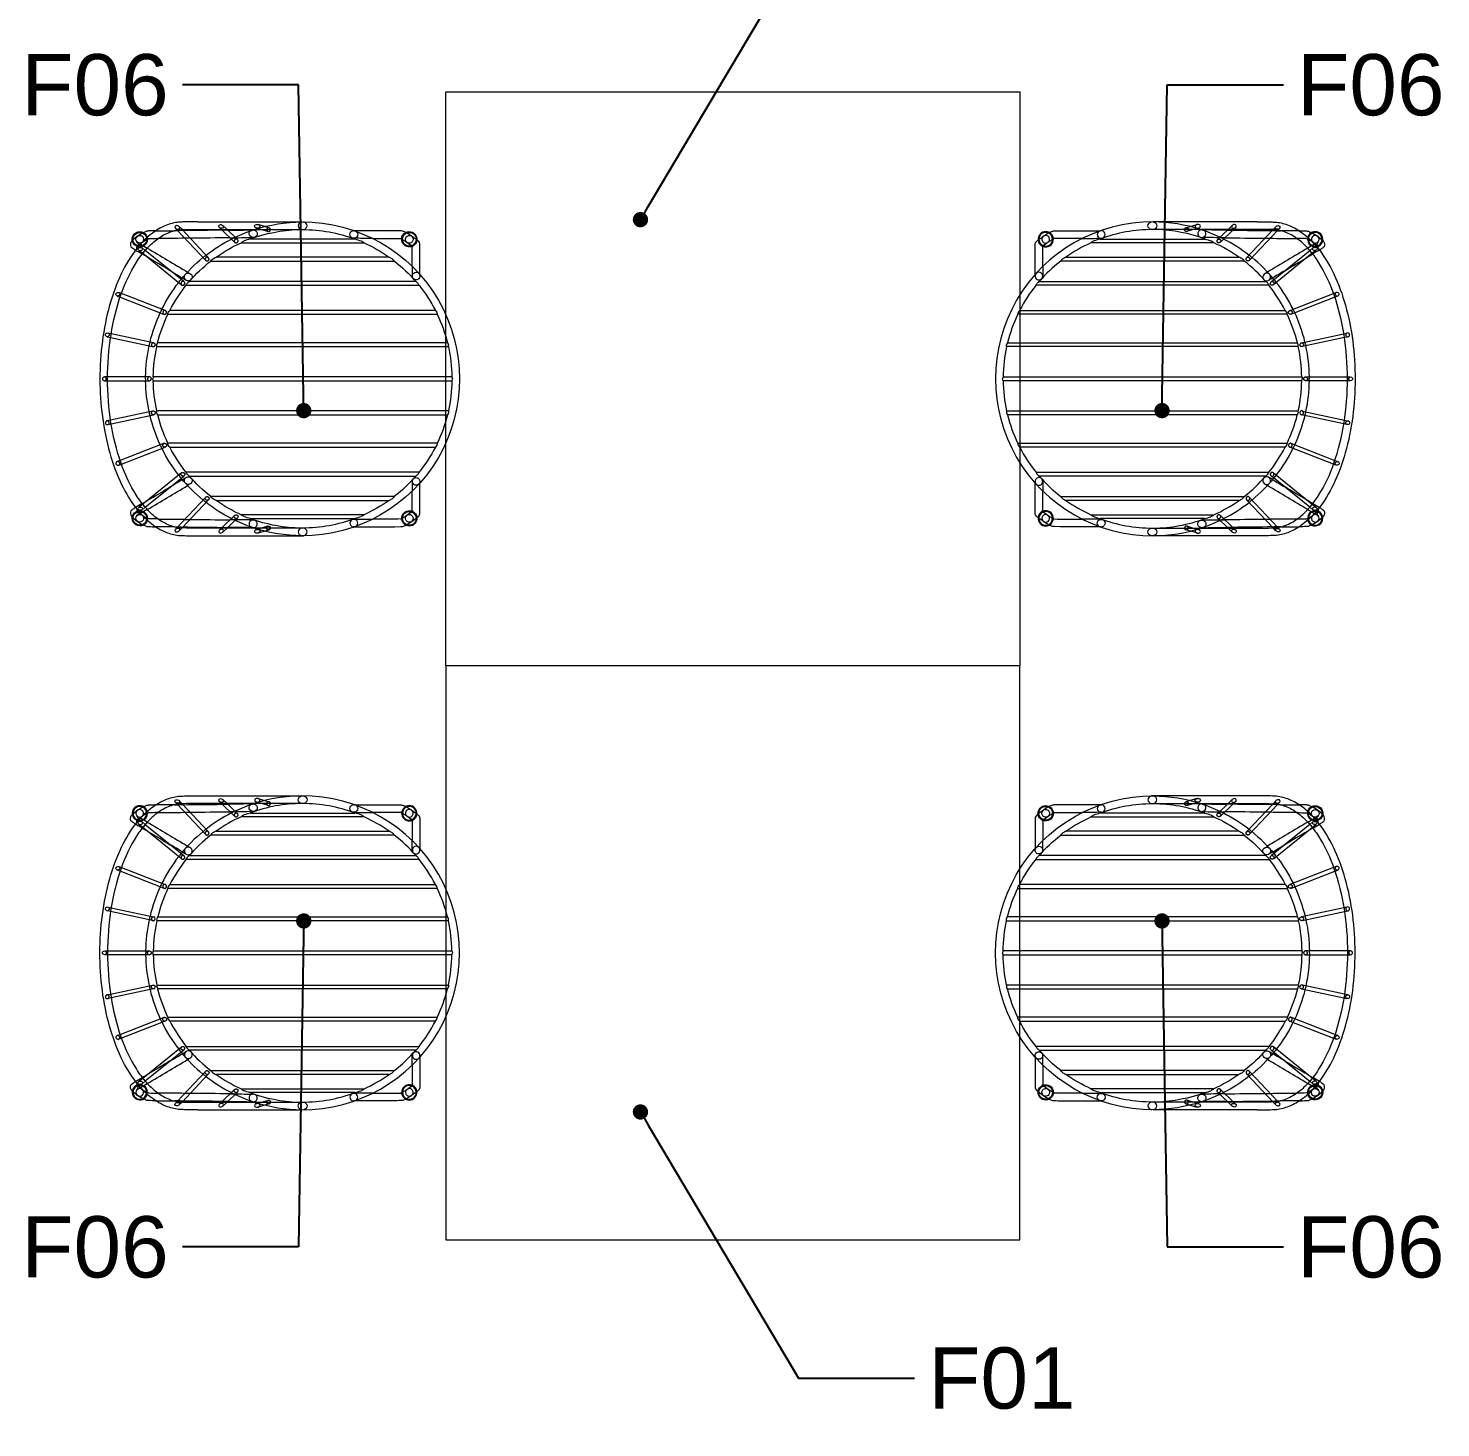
# Model space of a CAD drawing. Header units: centimetres. Extents: x 10243 to 22741, y 2279 to 4414.
# Drawn here: x 21726.7 to 21911.2, y 2820.6 to 3003.5 of the extents above; entities that cross this region are included whole.
import ezdxf
from ezdxf import colors
from ezdxf.entities.mleader import LeaderData, LeaderLine
from ezdxf.math import Vec2, Vec3

# ---------------------------------------------------------------- set-up
doc = ezdxf.new("R2010")
doc.units = ezdxf.units.CM
doc.header["$MEASUREMENT"] = 0
doc.layers.add('xxx_Auto_Tefris_Tefris', color=7, linetype='Continuous', lineweight=15, true_color=0x666666)
doc.layers.add('xxx_Auto_Yardimci_Isaret Genel', color=51, linetype='Continuous', lineweight=9)
doc.styles.add('AUTOBAN', font='')
doc.styles.get('AUTOBAN').set_extended_font_data('Helvetica Normal Tr')

# ---------------------------------------------------------------- blocks, each defined once
blk = doc.blocks.new('sun-plan')
at = {"layer": 'xxx_Auto_Tefris_Tefris'}
for p, q in [((2314.1, 1738.1), (2314.24, 1737.72)), ((2319.03, 1738.89), (2318.95, 1739.27)), ((2320.21, 1733.38), (2319.03, 1738.89)), ((2319.43, 1739.4), (2319.52, 1738.97)), ((2319.52, 1738.97), (2320.7, 1733.48)), ((2324.66, 1739.36), (2324.66, 1739.71)), ((2324.66, 1733.89), (2324.66, 1739.36)), ((2325.16, 1739.71), (2325.16, 1739.36)), ((2325.16, 1739.36), (2325.16, 1733.89)), ((2329.13, 1733.48), (2330.31, 1738.97)), ((2330.8, 1738.89), (2329.62, 1733.38)), ((2330.31, 1738.97), (2330.4, 1739.4)), ((2330.88, 1739.27), (2330.8, 1738.89)), ((2335.58, 1737.72), (2335.73, 1738.1)), ((2313.77, 1737.56), (2313.65, 1737.87)), ((2316, 1731.82), (2313.77, 1737.56)), ((2314.24, 1737.72), (2316.45, 1732.05)), ((2333.38, 1732.05), (2335.58, 1737.72)), ((2336.06, 1737.56), (2333.83, 1731.82)), ((2336.18, 1737.87), (2336.06, 1737.56)), ((2308.14, 1734.45), (2307.8, 1734.86)), ((2312.21, 1729.42), (2308.14, 1734.45)), ((2308.15, 1735.23), (2308.52, 1734.77)), ((2308.52, 1734.77), (2312.62, 1729.7)), ((2337.21, 1729.7), (2341.3, 1734.77)), ((2341.69, 1734.45), (2337.62, 1729.42)), ((2341.3, 1734.77), (2341.68, 1735.23)), ((2342.03, 1734.86), (2341.69, 1734.45)), ((2320.22, 1733.33), (2320.21, 1733.38)), ((2320.21, 1694.96), (2320.21, 1732.81)), ((2320.7, 1733.48), (2320.71, 1733.44)), ((2320.71, 1732.93), (2320.71, 1694.85)), ((2324.66, 1694.39), (2324.66, 1733.39)), ((2325.16, 1733.39), (2325.16, 1694.39)), ((2329.11, 1694.85), (2329.11, 1732.93)), ((2329.12, 1733.44), (2329.13, 1733.48)), ((2329.62, 1733.38), (2329.61, 1733.33)), ((2329.61, 1732.81), (2329.61, 1694.96)), ((2315.99, 1696.55), (2315.99, 1731.22)), ((2316.45, 1732.05), (2316.47, 1732)), ((2316.49, 1731.47), (2316.49, 1696.3)), ((2333.34, 1696.3), (2333.34, 1731.47)), ((2333.36, 1732), (2333.38, 1732.05)), ((2333.84, 1731.22), (2333.84, 1696.55)), ((2305.42, 1729.64), (2305.1, 1729.95)), ((2305.28, 1730.47), (2305.49, 1730.27)), ((2309.06, 1726.22), (2305.42, 1729.64)), ((2305.49, 1730.27), (2309.42, 1726.57)), ((2312.19, 1699.11), (2312.19, 1728.67)), ((2312.25, 1729.37), (2312.21, 1729.42)), ((2312.62, 1729.7), (2312.64, 1729.68)), ((2312.69, 1729.08), (2312.69, 1698.69)), ((2337.13, 1698.69), (2337.13, 1729.08)), ((2337.19, 1729.68), (2337.21, 1729.7)), ((2337.62, 1729.42), (2337.58, 1729.37)), ((2337.63, 1728.67), (2337.63, 1699.11)), ((2340.41, 1726.57), (2344.34, 1730.27)), ((2344.4, 1729.64), (2340.77, 1726.22)), ((2344.34, 1730.27), (2344.55, 1730.47)), ((2344.73, 1729.95), (2344.4, 1729.64)), ((2304.41, 1727.56), (2304.41, 1713.99)), ((2345.42, 1727.56), (2345.41, 1713.78)), ((2309.03, 1702.58), (2309.03, 1725.19)), ((2309.11, 1726.18), (2309.06, 1726.22)), ((2309.42, 1726.57), (2309.45, 1726.54)), ((2309.53, 1725.86), (2309.53, 1701.92)), ((2340.3, 1701.92), (2340.3, 1725.86)), ((2340.38, 1726.54), (2340.41, 1726.57)), ((2340.77, 1726.22), (2340.72, 1726.18)), ((2340.8, 1725.19), (2340.8, 1702.58)), ((2305.42, 1723.76), (2304.93, 1724.27)), ((2305.16, 1724.75), (2305.42, 1724.49)), ((2305.42, 1724.49), (2307.04, 1722.78)), ((2306.68, 1722.42), (2305.42, 1723.76)), ((2342.79, 1722.78), (2344.41, 1724.48)), ((2344.41, 1723.76), (2343.14, 1722.42)), ((2344.41, 1724.48), (2344.67, 1724.75)), ((2344.9, 1724.27), (2344.41, 1723.76)), ((2306.71, 1722.39), (2306.68, 1722.42)), ((2307.04, 1722.78), (2307.07, 1722.74)), ((2307.15, 1721.91), (2307.15, 1705.87)), ((2342.68, 1721.92), (2342.68, 1721.92)), ((2342.68, 1705.87), (2342.68, 1721.91)), ((2342.76, 1722.74), (2342.79, 1722.78)), ((2343.14, 1722.42), (2343.12, 1722.39)), ((2305.18, 1718.27), (2304.77, 1719.68)), ((2305.24, 1719.85), (2305.41, 1719.24)), ((2306.65, 1707.07), (2306.65, 1720.71)), ((2343.18, 1720.71), (2343.18, 1707.07)), ((2344.41, 1719.24), (2344.59, 1719.85)), ((2344.61, 1719.92), (2344.62, 1719.94)), ((2345.06, 1719.68), (2344.65, 1718.27)), ((2345.07, 1719.71), (2345.07, 1719.7)), ((2305.41, 1719.24), (2305.64, 1718.48)), ((2305.64, 1718.48), (2305.66, 1718.41)), ((2344.17, 1718.41), (2344.19, 1718.48)), ((2344.19, 1718.48), (2344.41, 1719.24)), ((2307.15, 1705.86), (2307.15, 1705.86))]:
    blk.add_line(p, q, dxfattribs=at)
for centre, radius, start, end in [((2306.69, 1735.15), 1, 90.2693, 208.0879), ((2306.69, 1735.15), 0.9, 85.2765, 203.3664), ((2306.69, 1735.17), 0.978, 80.4544, 90.5627), ((2306.69, 1735.15), 0.901, 6.5913, 85.1739), ((2306.69, 1735.15), 1, 5.1506, 80.2918), ((2343.14, 1735.15), 1, 99.7089, 174.849), ((2343.14, 1735.15), 0.901, 94.8231, 173.4072), ((2343.14, 1735.17), 0.978, 89.4373, 99.5464), ((2343.14, 1735.15), 0.9, 336.3666, 94.7195), ((2343.14, 1735.15), 1, 331.8971, 89.7497), ((2306.69, 1735.15), 1, 208.2226, 269.6525), ((2306.69, 1735.15), 0.901, 204.4057, 271.0603), ((2306.68, 1735.15), 0.5, 46.0548, 304.6515), ((2309.96, 1732.68), 3.61, 144.545, 158.3646), ((2306.69, 1735.15), 0.998, 269.6217, 349.5836), ((2306.69, 1735.15), 0.898, 271.75, 349.5876), ((2307.37, 1735.83), 0.449, 213.6536, 294.5091), ((2275.46, 1716.33), 36.95, 30.447, 31.4039), ((2330.17, 1719.03), 28, 145.4367, 145.6877), ((2311.35, 1731.87), 5.21, 141.4282, 145.6715), ((2306.69, 1735.15), 0.495, 28.7084, 40.0922), ((2306.69, 1735.15), 0.5, 327.895, 336.336), ((2306.69, 1735.15), 0.499, 338.7629, 349.1461), ((2306.68, 1735.15), 0.501, 349.3561, 17.8793), ((2308.95, 1733.84), 2.11, 131.8677, 142.6733), ((5528.76, 3655.08), 3750.23, 210.79544, 210.81103), ((2315.98, 1725.36), 13, 130.0244, 130.4881), ((2306.73, 1735.15), 0.86, 349.1995, 359.0499), ((2306.73, 1735.15), 0.957, 349.2297, 359.6529), ((2308.16, 1735.18), 0.396, 163.4903, 199.7679), ((2308.39, 1735.11), 0.638, 141.3767, 163.8999), ((2316.4, 1724.85), 13.66, 128.628, 128.765), ((2586.05, 1900.76), 323.28, 210.7038, 210.8823), ((450.49, 626.12), 2163.75, 30.80378, 30.82388), ((2324.92, 1713.85), 20.54, 90.7098, 102.1299), ((2324.91, 1713.98), 20.41, 90, 90.702), ((2324.91, 1713.99), 20.39, 89.2975, 89.9998), ((2324.91, 1713.84), 20.55, 77.8747, 89.2876), ((4162.1, 648.34), 2120.39, 149.17602, 149.19653), ((2063.84, 1900.72), 323.2, 329.1176, 329.2962), ((2341.44, 1735.11), 0.638, 16.1006, 38.6238), ((2333.45, 1724.87), 13.64, 51.2321, 51.369), ((-880.35, 3655.92), 3751.87, 329.18897, 329.20456), ((2341.67, 1735.18), 0.397, 340.5954, 16.4885), ((2342.08, 1735.21), 0.176, 258.3197, 306.9285), ((2343.1, 1735.15), 0.957, 180.3467, 190.7703), ((2343.14, 1735.15), 0.998, 190.4164, 270.3783), ((2333.86, 1725.37), 12.99, 49.5074, 49.9714), ((2343.1, 1735.15), 0.86, 181.0581, 190.8014), ((2343.14, 1735.15), 0.9, 190.5414, 336.3058), ((2342.46, 1735.83), 0.447, 244.5024, 326.5398), ((2340.75, 1733.73), 2.27, 37.6086, 47.1958), ((2374.36, 1716.33), 36.94, 148.596, 149.5531), ((2338.43, 1731.83), 5.27, 34.356, 38.5486), ((2343.15, 1735.15), 0.501, 162.1195, 190.7027), ((2343.14, 1735.15), 0.499, 190.8521, 201.5359), ((2343.14, 1735.15), 0.495, 139.9061, 151.2898), ((2343.14, 1735.15), 0.5, 235.3486, 133.9452), ((2339.87, 1732.67), 3.61, 21.6484, 35.4371), ((2343.14, 1735.15), 1, 270.3195, 331.8164), ((12429.11, 1623.24), 10124.11, 179.378331, 179.392298), ((-46212.36, 2251.89), 48521.73, 359.382869, 359.387008), ((3470.99, 1720.33), 1164.47, 179.32682, 179.38753), ((297779.64, 177807.07), 343955.31, 210.7908923, 210.7919123), ((-8016.2, -4420.28), 12020.28, 30.780857, 30.797579), ((2324.91, 1713.93), 20.46, 114.9393, 116.3434), ((2324.88, 1713.98), 20.4, 103.5106, 114.931), ((2324.87, 1714.01), 19.38, 103.9129, 115.6464), ((2324.92, 1713.85), 20.54, 102.1301, 103.5253), ((2320.46, 1733.39), 0.248, 192.3406, 270.5135), ((2320.66, 1732.25), 0.723, 106.0468, 128.1569), ((2320.57, 1732.49), 0.461, 72.0217, 103.0758), ((2324.92, 1713.84), 19.55, 90.7463, 102.4239), ((2324.9, 1732.92), 0.533, 61.2246, 88.766), ((2324.91, 1713.83), 19.56, 77.5766, 89.2441), ((2329.26, 1732.49), 0.461, 76.9244, 107.9785), ((2324.91, 1713.86), 20.53, 76.4798, 77.8754), ((2329.37, 1733.39), 0.248, 269.4865, 347.6595), ((2329.17, 1732.25), 0.723, 51.8431, 73.9534), ((2324.97, 1714.03), 19.35, 64.3487, 76.0983), ((2324.95, 1714), 20.38, 65.0635, 76.4955), ((2324.92, 1713.92), 20.47, 63.6538, 65.0576), ((150055.51, -86294.42), 171954.4, 149.2075374, 149.2095778), ((14567.26, -5552.76), 14233.24, 149.205107, 149.219227), ((1178.83, 1720.33), 1164.47, 0.61247, 0.67318), ((50861.85, 2251.88), 48521.39, 180.612992, 180.617131), ((-7775.77, 1623.28), 10120.6, 0.6077, 0.621673), ((-83465.29, 2651.74), 85775.8, 359.3844292, 359.3847095), ((19074.53, 11719.44), 19513.8, 210.787593, 210.792986), ((2324.99, 1713.78), 20.63, 116.3519, 127.8566), ((2324.99, 1713.78), 19.63, 117.2935, 128.7756), ((2316.79, 1730.49), 1.09, 120.3625, 137.2171), ((2316.44, 1731.02), 0.458, 84.9708, 116.9519), ((2333.38, 1731.02), 0.458, 63.048, 95.0291), ((2324.84, 1713.78), 19.63, 51.2267, 62.7076), ((2324.84, 1713.78), 20.63, 52.1431, 63.6452), ((-13166.46, 10970.49), 18049.53, 329.204559, 329.210392), ((88114.84, 2651.73), 85775.52, 180.6152905, 180.6155707), ((-173824.81, 3623.84), 176140.55, 359.3821298, 359.3837966), ((-91106.84, 2733.84), 93417.79, 359.3840098, 359.3844269), ((-179222.98, 3682.48), 181540.04, 359.3833228, 359.3835374), ((2324.8, 1714.01), 20.34, 129.2367, 140.661), ((2324.81, 1713.99), 19.36, 130.6827, 142.1517), ((243437.56, 145438.31), 280703.44, 210.7945827, 210.7946493), ((2311.62, 1728.83), 0.512, 145.0014, 301.2308), ((2311.6, 1728.84), 0.488, 118.4283, 144.886), ((2311.6, 1728.82), 0.513, 326.6252, 117.0704), ((27780.19, 16907.48), 29648.12, 210.792775, 210.79389), ((2324.94, 1713.84), 20.56, 127.8575, 129.2512), ((2313.41, 1727.9), 1.44, 132.2489, 147.7589), ((2312.44, 1729.52), 0.243, 219.1477, 271.4508), ((2312.8, 1728.54), 0.552, 100.7416, 129.6777), ((2337.03, 1728.54), 0.552, 50.3224, 79.2585), ((2337.39, 1729.52), 0.243, 268.5492, 320.8524), ((2324.88, 1713.83), 20.56, 50.749, 52.1423), ((2325.01, 1713.99), 19.36, 37.8462, 49.3142), ((2338.23, 1728.82), 0.512, 58.7895, 213.4457), ((200876.35, -116598.18), 231125.29, 149.2052779, 149.2054209), ((2325.03, 1714.01), 20.33, 39.3378, 50.7645), ((2338.21, 1728.83), 0.512, 238.7651, 33.4722), ((-34567.55, 23724.15), 42963.62, 329.205753, 329.206188), ((183869.02, 3682.44), 181536.24, 180.6164626, 180.6166772), ((95757.43, 2733.85), 93418.55, 180.6155731, 180.6159902), ((178474.39, 3623.84), 176140.31, 180.6162034, 180.6178702), ((-412015.08, 6189.1), 414345.64, 359.3824647, 359.3831882), ((2324.96, 1713.86), 20.55, 140.6469, 142.0453), ((2311.61, 1728.81), 0.498, 314.4785, 326.3645), ((2338.22, 1728.81), 0.498, 213.6355, 225.5215), ((2324.86, 1713.86), 20.55, 37.9537, 39.352), ((416664.23, 6189.09), 414344.95, 180.6168118, 180.6175353), ((2325.03, 1713.81), 20.63, 142.0473, 152.9751), ((2325, 1713.83), 19.6, 144.5781, 155.6342), ((2309.27, 1726.35), 0.243, 178.5538, 212.0835), ((2311.31, 1724.24), 2.48, 145.199, 157.2554), ((2309.86, 1725.24), 0.713, 118.4271, 144.5944), ((2339.97, 1725.24), 0.713, 35.4055, 61.5728), ((2338.52, 1724.24), 2.48, 22.7446, 34.8009), ((2340.55, 1726.35), 0.243, 327.9165, 1.4461), ((2324.84, 1713.84), 19.59, 24.3631, 35.4269), ((2324.8, 1713.81), 20.64, 27.0261, 37.9514), ((349894.64, -2024.21), 347609.35, 179.3822299, 179.3827779), ((-1606107.67, 19064.02), 1608506.63, 359.382317, 359.38234256), ((2324.91, 1713.88), 20.5, 152.981, 154.4697), ((538517.78, -4055.29), 536242.43, 179.3825584, 179.3828724), ((2324.91, 1713.87), 20.51, 25.5319, 27.0203), ((-533868.43, -4055.29), 536242.9, 0.6171276, 0.6174416), ((1610771.54, 19064.17), 1608520.67, 180.61765745, 180.61768301), ((-345245.34, -2024.22), 347609.88, 0.6172221, 0.6177701), ((2324.74, 1713.95), 20.31, 154.4617, 162.0598), ((2306.89, 1722.56), 0.245, 225.4874, 270.8716), ((2308.07, 1721.06), 1.26, 137.5015, 159.0838), ((2341.75, 1721.06), 1.26, 20.9254, 42.4906), ((2342.94, 1722.56), 0.245, 269.1284, 314.5126), ((2336.71, 1719.14), 6.66, 13.598, 20.8645), ((2325.1, 1713.96), 20.3, 17.9379, 25.5392), ((2324.99, 1713.88), 20.57, 162.0625, 179.6693), ((2324.98, 1713.88), 19.57, 159.5688, 178.2071), ((2306, 1720.34), 0.547, 141.6908, 178.2924), ((2324.86, 1713.88), 19.56, 0.343, 20.4342), ((2343.83, 1720.34), 0.547, 1.7075, 38.3186), ((2324.85, 1713.88), 20.57, 0.3276, 17.9388), ((2305.41, 1718.34), 0.247, 196.566, 270.7811), ((2344.42, 1718.34), 0.247, 269.2189, 343.4341), ((2324.91, 1713.89), 20.5, 179.7042, 0.2959), ((2324.97, 1713.9), 19.56, 180.031, 200.433), ((2324.86, 1713.9), 19.56, 339.5662, 359.9696), ((2306.07, 1707.2), 0.512, 168.9082, 190.3174), ((-20080.13, 1541.06), 22387.3, 0.418879, 0.425189), ((2313.12, 1708.63), 6.66, 193.5969, 200.8675), ((2336.61, 1708.67), 6.77, 339.1899, 346.3178), ((27300.63, 1522.46), 24958.04, 179.575901, 179.581561), ((2343.76, 1707.2), 0.515, 328.5381, 348.5813), ((2343.76, 1707.2), 0.512, 348.5974, 11.0928), ((4776.73, 1721.85), 2470.22, 180.397, 180.4842), ((2308.07, 1706.71), 1.26, 200.9147, 222.5005), ((2324.99, 1713.94), 19.59, 204.3624, 215.428), ((2324.83, 1713.94), 19.59, 324.5739, 335.6367), ((2341.75, 1706.71), 1.26, 317.5056, 339.0833), ((-178.32, 1722.27), 2521.64, 359.51618, 359.6016), ((2306.29, 1700.97), 0.307, 13.3162, 17.3134), ((2315.48, 1705.86), 10.1, 208.4626, 218.5795), ((2311.25, 1703.51), 2.41, 202.6972, 214.9444), ((2309.83, 1702.51), 0.674, 214.7543, 243.1716), ((2324.81, 1713.78), 19.35, 217.8481, 229.3188), ((2325.02, 1713.79), 19.35, 310.6809, 322.1515), ((2340, 1702.51), 0.674, 296.828, 325.2455), ((2338.58, 1703.51), 2.41, 325.0553, 337.3029), ((2334.16, 1706), 10.34, 321.4895, 331.2152), ((2343.57, 1700.96), 0.338, 162.8011, 171.291), ((2306.66, 1699.96), 0.976, 152.1632, 180.4849), ((2306.68, 1699.95), 0.999, 180.1266, 275.5049), ((2306.68, 1699.95), 0.899, 156.6331, 270.4107), ((2306.68, 1699.96), 0.995, 92.1973, 152.6798), ((2306.68, 1699.95), 0.898, 88.9993, 156.7992), ((2306.68, 1699.95), 0.496, 174.0398, 208.6415), ((2306.68, 1699.95), 0.497, 46.0844, 174.5474), ((2306.68, 1699.95), 0.499, 219.9725, 254.098), ((2306.68, 1699.95), 0.502, 254.0368, 349.2098), ((2306.68, 1699.95), 1, 355.3101, 92.3742), ((2306.68, 1699.95), 0.899, 349.4504, 89.1333), ((2306.68, 1699.95), 0.897, 270.9766, 333.4246), ((2306.69, 1699.95), 0.995, 275.2441, 336.7865), ((2306.69, 1699.95), 0.49, 349.3727, 23.4636), ((2309.61, -2634.93), 4334.49, 89.99144, 90.02914), ((2307.4, 1699.14), 0.414, 50.7552, 78.7058), ((2306.68, 1699.96), 0.904, 333.6636, 338.7414), ((2306.71, 1699.94), 0.869, 338.6947, 349.6935), ((2309.23, 1700.93), 2.15, 219.7209, 221.7236), ((2306.71, 1699.95), 0.974, 336.4929, 349.6812), ((2306.74, 1699.95), 0.946, 349.3656, 355.317), ((2311.37, 42643.78), 40944.22, 269.998442, 270.000173), ((2311.5, 1699.06), 0.501, 56.2366, 225.062), ((2311.5, 1699.06), 0.5, 259.064, 45.1241), ((2338.33, 1699.06), 0.5, 145.903, 280.9195), ((2338.33, 1699.06), 0.501, 316.2248, 123.7605), ((2338.46, 42644.64), 40945.08, 269.999827, 270.001558), ((2340.22, -2634.9), 4334.46, 89.97086, 90.00856), ((2343.15, 1699.95), 1, 87.6256, 184.6899), ((2343.09, 1699.95), 0.946, 184.683, 190.6344), ((2343.12, 1699.95), 0.975, 190.3184, 203.5021), ((2342.43, 1699.13), 0.431, 95.3647, 128.7548), ((2340.59, 1700.94), 2.16, 318.1009, 320.2644), ((2343.14, 1699.95), 0.995, 203.2295, 264.736), ((2343.15, 1699.95), 0.899, 90.8663, 190.5496), ((2343.12, 1699.94), 0.869, 190.3065, 201.3053), ((2343.14, 1699.95), 0.897, 201.0082, 268.8722), ((2343.14, 1699.95), 0.49, 156.5364, 190.6273), ((2343.15, 1699.95), 0.502, 190.7902, 285.9632), ((2343.15, 1699.95), 0.497, 5.4526, 133.9178), ((2343.15, 1699.95), 0.999, 264.5046, 359.8638), ((2343.15, 1699.95), 0.898, 23.2019, 91.0002), ((2343.15, 1699.95), 0.899, 268.6642, 23.372), ((2343.15, 1699.95), 0.999, 359.7946, 87.694), ((2343.15, 1699.95), 0.499, 285.902, 320.031), ((2343.15, 1699.95), 0.496, 331.363, 5.9601), ((2311.5, 1699.06), 0.499, 236.2994, 259.2635), ((2313.37, 1699.84), 1.38, 212.0878, 228.041), ((2324.98, 1713.99), 19.63, 231.2306, 242.7134), ((2324.84, 1713.99), 19.63, 297.2867, 308.7696), ((2337.04, 1699.22), 0.537, 280.5819, 310.0321), ((2336.46, 1699.84), 1.38, 311.9588, 327.912), ((2338.33, 1699.06), 0.499, 280.7365, 303.7006), ((2338.38, 13471.28), 11772.72, 270.000205, 270.000685), ((2316.77, 1697.26), 1.05, 222.4575, 239.8885), ((2316.44, 1696.74), 0.443, 242.5775, 275.8293), ((2324.87, 1713.78), 19.38, 244.3599, 256.0879), ((2324.96, 1713.78), 19.38, 283.91, 295.6403), ((2333.39, 1696.74), 0.443, 264.171, 297.4229), ((2333.06, 1697.26), 1.05, 300.1118, 317.5427), ((2320.65, 1695.5), 0.694, 231.7385, 254.3748), ((2324.92, 1713.93), 19.54, 257.5596, 269.2404), ((2324.93, 1694.85), 0.533, 241.218, 268.7667), ((2324.9, 1713.94), 19.55, 270.7638, 282.4378), ((2329.18, 1695.5), 0.694, 285.6254, 308.2617)]:
    blk.add_arc(centre, radius, start, end, dxfattribs=at)
for points, knots in [([(2307.87, 1735.52), (2308.89, 1736.34), (2311.29, 1737.76), (2315.41, 1739.24), (2320.05, 1740.16), (2324.94, 1740.47), (2329.85, 1740.15), (2334.48, 1739.23), (2338.59, 1737.73), (2340.96, 1736.32), (2341.96, 1735.52)], [0, 0, 0, 0, 3.921864, 8.309993, 13.091815, 18.083368, 22.974007, 27.823927, 32.224374, 36.05482, 36.05482, 36.05482, 36.05482]), ([(2324.91, 1739.53), (2324.98, 1739.53), (2325.11, 1739.58), (2325.22, 1739.85), (2324.91, 1740.14), (2324.61, 1739.85), (2324.72, 1739.58), (2324.84, 1739.53), (2324.91, 1739.53)], [0, 0, 0, 0, 0.206127, 0.39196, 0.778739, 1.16573, 1.351528, 1.557605, 1.557605, 1.557605, 1.557605]), ([(2344.41, 1713.89), (2344.42, 1717.48), (2344.41, 1722.15), (2344.42, 1727.34), (2344.41, 1729.06), (2344.39, 1730.26), (2344.04, 1731.52), (2343.12, 1733.06), (2341.78, 1734.44), (2339.47, 1736.14), (2335.75, 1737.84), (2330.58, 1739.08), (2324.91, 1739.51), (2319.26, 1739.08), (2314.09, 1737.84), (2310.37, 1736.15), (2308.03, 1734.43), (2306.7, 1733.03), (2305.77, 1731.51), (2305.44, 1730.25), (2305.41, 1729.08), (2305.42, 1727.41), (2305.42, 1724.42), (2305.41, 1719.73), (2305.41, 1716.09), (2305.41, 1713.89)], [0, 0, 0, 0, 10.76451, 14.024069, 15.555245, 15.941019, 17.620949, 19.411439, 21.291586, 23.347652, 28.009803, 33.466332, 39.246754, 45.02672, 50.416088, 55.123917, 57.239292, 59.076888, 60.892815, 62.543481, 62.92004, 64.407062, 67.565743, 71.876191, 78.483634, 78.483634, 78.483634, 78.483634]), ([(2313.86, 1737.77), (2313.83, 1737.77), (2313.75, 1737.77), (2313.62, 1737.87), (2313.61, 1738.06), (2313.7, 1738.23), (2313.96, 1738.33), (2314.22, 1738.01), (2313.98, 1737.78), (2313.86, 1737.77)], [0, 0, 0, 0, 0.086056, 0.25186, 0.430242, 0.625785, 0.803718, 1.17737, 1.55252, 1.55252, 1.55252, 1.55252]), ([(2319.18, 1739.14), (2319.11, 1739.14), (2318.98, 1739.19), (2318.87, 1739.46), (2319.18, 1739.77), (2319.49, 1739.46), (2319.37, 1739.2), (2319.25, 1739.15), (2319.18, 1739.14)], [0, 0, 0, 0, 0.198713, 0.392141, 0.794098, 1.177909, 1.374909, 1.571409, 1.571409, 1.571409, 1.571409]), ([(2330.65, 1739.14), (2330.72, 1739.14), (2330.85, 1739.19), (2330.96, 1739.46), (2330.65, 1739.77), (2330.34, 1739.46), (2330.46, 1739.2), (2330.58, 1739.15), (2330.65, 1739.14)], [0, 0, 0, 0, 0.198712, 0.392139, 0.794097, 1.177908, 1.374907, 1.571407, 1.571407, 1.571407, 1.571407]), ([(2335.97, 1737.77), (2336, 1737.77), (2336.08, 1737.77), (2336.2, 1737.87), (2336.22, 1738.06), (2336.13, 1738.23), (2335.87, 1738.33), (2335.61, 1738.01), (2335.85, 1737.78), (2335.97, 1737.77)], [0, 0, 0, 0, 0.086061, 0.251876, 0.430258, 0.625796, 0.803689, 1.17738, 1.552527, 1.552527, 1.552527, 1.552527]), ([(2305.59, 1733.09), (2305.59, 1733.38), (2305.6, 1733.71), (2305.6, 1734.16), (2305.74, 1734.61), (2306.13, 1735.26), (2306.6, 1735.91), (2307.07, 1736.34), (2307.49, 1736.42), (2307.76, 1736.24), (2307.93, 1735.98), (2308.03, 1735.81), (2308.09, 1735.7)], [0, 0, 0, 0, 0.880915, 0.993849, 1.346591, 2.269542, 3.256294, 3.760106, 4.149937, 4.470063, 4.670286, 5.067906, 5.067906, 5.067906, 5.067906]), ([(2341.74, 1735.7), (2341.8, 1735.81), (2341.9, 1735.98), (2342.07, 1736.25), (2342.34, 1736.42), (2342.76, 1736.34), (2343.22, 1735.91), (2343.7, 1735.27), (2344.08, 1734.62), (2344.23, 1734.16), (2344.23, 1733.71), (2344.24, 1733.39), (2344.24, 1733.09)], [0, 0, 0, 0, 0.397513, 0.599592, 0.923848, 1.307284, 1.812926, 2.777218, 3.722785, 4.073147, 4.186061, 5.067708, 5.067708, 5.067708, 5.067708]), ([(2304.41, 1727.56), (2304.42, 1728.22), (2304.4, 1729.06), (2304.46, 1730.47), (2304.85, 1731.89), (2305.89, 1733.67), (2306.94, 1734.74), (2307.54, 1735.25)], [0, 0, 0, 0, 1.986445, 2.527254, 4.232645, 6.326212, 8.682617, 8.682617, 8.682617, 8.682617]), ([(2307.97, 1734.81), (2307.93, 1734.8), (2307.82, 1734.83), (2307.73, 1734.95), (2307.68, 1735.13), (2307.7, 1735.26), (2307.7, 1735.36), (2307.66, 1735.35), (2307.63, 1735.32), (2307.57, 1735.26), (2307.57, 1735.18), (2307.59, 1735.14)], [0, 0, 0, 0, 0.129489, 0.282959, 0.4495415, 0.6740283, 0.6987253, 0.7218375, 0.7567315, 0.8334412, 0.9730251, 0.9730251, 0.9730251, 0.9730251]), ([(2307.89, 1735.51), (2307.87, 1735.51), (2307.84, 1735.5), (2307.81, 1735.48), (2307.8, 1735.45), (2307.87, 1735.43), (2307.96, 1735.41), (2308.1, 1735.32), (2308.19, 1735.14), (2308.14, 1734.92), (2308.03, 1734.82), (2307.97, 1734.81)], [0, 0, 0, 0, 0.06095, 0.095921, 0.118025, 0.139478, 0.281856, 0.393573, 0.636327, 0.844976, 1.043497, 1.043497, 1.043497, 1.043497]), ([(2341.93, 1735.51), (2341.96, 1735.51), (2341.99, 1735.5), (2342.02, 1735.48), (2342.02, 1735.45), (2341.96, 1735.43), (2341.87, 1735.41), (2341.73, 1735.32), (2341.64, 1735.14), (2341.69, 1734.92), (2341.8, 1734.82), (2341.86, 1734.81)], [0, 0, 0, 0, 0.060957, 0.095932, 0.118039, 0.139491, 0.281876, 0.393596, 0.636353, 0.845005, 1.043527, 1.043527, 1.043527, 1.043527]), ([(2341.86, 1734.81), (2341.9, 1734.8), (2342, 1734.83), (2342.1, 1734.95), (2342.15, 1735.13), (2342.13, 1735.26), (2342.13, 1735.36), (2342.17, 1735.35), (2342.2, 1735.32), (2342.26, 1735.26), (2342.26, 1735.18), (2342.24, 1735.13)], [0, 0, 0, 0, 0.1294875, 0.2829585, 0.4495439, 0.6740404, 0.69874, 0.721852, 0.7567495, 0.8334655, 0.9736543, 0.9736543, 0.9736543, 0.9736543]), ([(2342.29, 1735.25), (2342.59, 1734.99), (2343.15, 1734.47), (2344.12, 1733.35), (2344.97, 1731.91), (2345.36, 1730.49), (2345.43, 1729.07), (2345.4, 1728.22), (2345.42, 1727.56)], [0, 0, 0, 0, 1.165515, 2.298684, 4.425887, 6.153316, 6.688381, 8.682163, 8.682163, 8.682163, 8.682163]), ([(2324.67, 1733.39), (2324.67, 1733.39), (2324.66, 1733.39), (2324.66, 1733.39), (2324.78, 1733.46), (2324.91, 1733.46)], [0.3499856, 0.3499856, 0.3499856, 0.3499856, 0.3999835, 0.3999835, 0.7998863, 0.7998863, 0.7998863, 0.7998863]), ([(2304.92, 1730.23), (2304.93, 1730.17), (2304.99, 1730.07), (2305.08, 1729.95), (2305.22, 1729.9), (2305.32, 1729.99), (2305.36, 1730.14), (2305.36, 1730.32), (2305.25, 1730.58), (2304.9, 1730.56), (2304.89, 1730.31), (2304.92, 1730.23)], [0, 0, 0, 0, 0.176523, 0.340741, 0.454952, 0.571692, 0.714794, 0.88488, 1.169284, 1.43648, 1.726728, 1.726728, 1.726728, 1.726728]), ([(2333.84, 1731.23), (2333.84, 1731.22), (2333.84, 1731.22), (2333.83, 1731.24), (2333.71, 1731.37), (2333.59, 1731.43)], [-0.4280554, -0.4280554, -0.4280554, -0.4280554, -0.377972, -0.377972, 0, 0, 0, 0]), ([(2344.91, 1730.23), (2344.93, 1730.3), (2344.94, 1730.49), (2344.72, 1730.59), (2344.56, 1730.5), (2344.48, 1730.35), (2344.47, 1730.17), (2344.5, 1730), (2344.61, 1729.9), (2344.8, 1729.98), (2344.88, 1730.12), (2344.91, 1730.23)], [0, 0, 0, 0, 0.257372, 0.462989, 0.619814, 0.777354, 0.968947, 1.15368, 1.269791, 1.38357, 1.726697, 1.726697, 1.726697, 1.726697]), ([(2337.63, 1728.67), (2337.64, 1728.67), (2337.63, 1728.67), (2337.62, 1728.69), (2337.58, 1728.76), (2337.49, 1728.86), (2337.45, 1728.91), (2337.38, 1728.97)], [-0.4785669, -0.4785669, -0.4785669, -0.4785669, -0.4251943, -0.4251943, -0.2263873, -0.2263873, 0, 0, 0, 0]), ([(2305.08, 1724.23), (2305.01, 1724.22), (2304.87, 1724.3), (2304.76, 1724.5), (2304.75, 1724.72), (2304.91, 1724.88), (2305.13, 1724.82), (2305.24, 1724.65), (2305.25, 1724.48), (2305.23, 1724.32), (2305.15, 1724.24), (2305.08, 1724.23)], [0, 0, 0, 0, 0.20498, 0.452032, 0.659428, 0.841982, 1.046139, 1.285525, 1.422759, 1.550936, 1.748381, 1.748381, 1.748381, 1.748381]), ([(2344.75, 1724.23), (2344.82, 1724.22), (2344.96, 1724.3), (2345.07, 1724.5), (2345.08, 1724.72), (2344.92, 1724.88), (2344.7, 1724.82), (2344.59, 1724.65), (2344.57, 1724.48), (2344.6, 1724.32), (2344.68, 1724.24), (2344.75, 1724.23)], [0, 0, 0, 0, 0.204978, 0.452033, 0.659429, 0.841979, 1.046133, 1.285524, 1.422757, 1.550932, 1.748371, 1.748371, 1.748371, 1.748371]), ([(2306.65, 1720.71), (2306.64, 1720.7), (2306.65, 1720.72), (2306.72, 1720.99), (2306.81, 1721.32), (2306.9, 1721.51)], [-0.8686494, -0.8686494, -0.8686494, -0.8686494, -0.5971267, -0.5971267, 0, 0, 0, 0]), ([(2305.02, 1719.45), (2304.94, 1719.45), (2304.8, 1719.55), (2304.72, 1719.79), (2304.75, 1720.04), (2304.94, 1720.19), (2305.17, 1720.09), (2305.25, 1719.84), (2305.21, 1719.6), (2305.1, 1719.46), (2305.02, 1719.45)], [0, 0, 0, 0, 0.21325, 0.49704, 0.734267, 0.938234, 1.151519, 1.391172, 1.668703, 1.88434, 1.88434, 1.88434, 1.88434]), ([(2305.45, 1720.34), (2305.45, 1720.18), (2305.52, 1720.02), (2305.88, 1719.73), (2306.2, 1719.79), (2306.36, 1720.03)], [1.926246, 1.926246, 1.926246, 1.926246, 2.410419, 2.410419, 3.233335, 3.233335, 3.233335, 3.233335]), ([(2306.36, 1720.03), (2306.52, 1720.26), (2306.47, 1720.59), (2306.04, 1720.93), (2305.74, 1720.89), (2305.57, 1720.68)], [0, 0, 0, 0, 0.793339, 0.793339, 1.572487, 1.572487, 1.572487, 1.572487]), ([(2343.47, 1720.03), (2343.31, 1720.26), (2343.36, 1720.59), (2343.79, 1720.93), (2344.09, 1720.89), (2344.26, 1720.68)], [0, 0, 0, 0, 0.793339, 0.793339, 1.572401, 1.572401, 1.572401, 1.572401]), ([(2344.37, 1720.34), (2344.38, 1720.18), (2344.31, 1720.02), (2343.94, 1719.73), (2343.63, 1719.79), (2343.47, 1720.03)], [1.926246, 1.926246, 1.926246, 1.926246, 2.410419, 2.410419, 3.233335, 3.233335, 3.233335, 3.233335]), ([(2344.61, 1719.92), (2344.6, 1719.85), (2344.6, 1719.8), (2344.61, 1719.68), (2344.63, 1719.63), (2344.67, 1719.55), (2344.72, 1719.46), (2344.81, 1719.45)], [-1.014082, -1.014082, -1.014082, -1.014082, -0.662023, -0.662023, -0.25007, -0.25007, 0, 0, 0, 0]), ([(2345.07, 1719.71), (2345.09, 1719.76), (2345.1, 1719.84), (2345.09, 1720), (2344.97, 1720.16), (2344.72, 1720.15), (2344.64, 1720.01), (2344.62, 1719.94)], [0, 0, 0, 0, 0.1374738, 0.2533389, 0.4705593, 0.6802814, 0.9076411, 0.9076411, 0.9076411, 0.9076411]), ([(2344.81, 1719.45), (2344.88, 1719.45), (2344.93, 1719.48), (2344.98, 1719.53), (2345, 1719.56), (2345.04, 1719.63), (2345.06, 1719.66), (2345.07, 1719.7)], [-3.054149, -3.054149, -3.054149, -3.054149, -2.8813865, -2.8813865, -2.6834253, -2.6834253, -2.431829, -2.431829, -2.431829, -2.431829]), ([(2304.42, 1713.99), (2304.43, 1714.06), (2304.47, 1714.18), (2304.61, 1714.39), (2304.91, 1714.53), (2305.28, 1714.36), (2305.39, 1714.12), (2305.41, 1713.99)], [0, 0, 0, 0, 0.19198, 0.384756, 0.748228, 1.111667, 1.496647, 1.496647, 1.496647, 1.496647]), ([(2344.42, 1713.99), (2344.43, 1714.06), (2344.47, 1714.18), (2344.61, 1714.39), (2344.92, 1714.53), (2345.28, 1714.36), (2345.39, 1714.12), (2345.41, 1713.99)], [0, 0, 0, 0, 0.191961, 0.3847, 0.748096, 1.111751, 1.496666, 1.496666, 1.496666, 1.496666]), ([(2305.41, 1713.78), (2305.4, 1713.72), (2305.36, 1713.6), (2305.22, 1713.39), (2304.91, 1713.25), (2304.55, 1713.42), (2304.44, 1713.66), (2304.42, 1713.78)], [0, 0, 0, 0, 0.192016, 0.384867, 0.748637, 1.111802, 1.496859, 1.496859, 1.496859, 1.496859]), ([(2345.41, 1713.78), (2345.4, 1713.72), (2345.36, 1713.6), (2345.22, 1713.39), (2344.91, 1713.25), (2344.55, 1713.42), (2344.44, 1713.66), (2344.42, 1713.78)], [0, 0, 0, 0, 0.191984, 0.384816, 0.748622, 1.11182, 1.496903, 1.496903, 1.496903, 1.496903]), ([(2305.64, 1706.92), (2305.7, 1706.83), (2305.89, 1706.68), (2306.25, 1706.68), (2306.53, 1706.93), (2306.59, 1707.3), (2306.4, 1707.61), (2306.06, 1707.74), (2305.72, 1707.63), (2305.59, 1707.42), (2305.56, 1707.3)], [0, 0, 0, 0, 0.333604, 0.674619, 1.023809, 1.38669, 1.736547, 2.058991, 2.410272, 2.766878, 2.766878, 2.766878, 2.766878]), ([(2307.29, 1698.57), (2307.17, 1698.59), (2307, 1698.7), (2306.78, 1698.95), (2306.41, 1699.44), (2306.03, 1700), (2305.72, 1700.54), (2305.6, 1700.83), (2305.6, 1701.15), (2305.58, 1703.24), (2305.57, 1705.25), (2305.56, 1707.1)], [0, 0, 0, 0, 0.34068, 0.599078, 0.989648, 2.195656, 2.619669, 2.869219, 3.117296, 3.578898, 9.1396, 9.1396, 9.1396, 9.1396]), ([(2344.27, 1707.1), (2344.26, 1705.09), (2344.24, 1703.03), (2344.23, 1700.94), (2344.21, 1700.77), (2344.11, 1700.54), (2343.8, 1700), (2343.42, 1699.44), (2343.05, 1698.95), (2342.83, 1698.7), (2342.66, 1698.59), (2342.54, 1698.57)], [0, 0, 0, 0, 6.022079, 6.190929, 6.26967, 6.514877, 6.943839, 8.152033, 8.537297, 8.799681, 9.139602, 9.139602, 9.139602, 9.139602]), ([(2344.2, 1706.93), (2344.14, 1706.83), (2343.95, 1706.68), (2343.58, 1706.68), (2343.3, 1706.93), (2343.24, 1707.3), (2343.43, 1707.61), (2343.76, 1707.74), (2344.11, 1707.63), (2344.24, 1707.42), (2344.26, 1707.3)], [0, 0, 0, 0, 0.345739, 0.68902, 1.038209, 1.401091, 1.750948, 2.073391, 2.424673, 2.781279, 2.781279, 2.781279, 2.781279]), ([(2311.4, 1698.56), (2310.07, 1698.56), (2308.7, 1698.56), (2307.33, 1698.56), (2307.29, 1698.57)], [0, 0, 0, 0, 4.000565, 4.117713, 4.117713, 4.117713, 4.117713]), ([(2342.54, 1698.57), (2342.5, 1698.56), (2341.16, 1698.56), (2339.82, 1698.56), (2338.52, 1698.56)], [0, 0, 0, 0, 0.118356, 4.019062, 4.019062, 4.019062, 4.019062]), ([(2320.71, 1694.84), (2320.71, 1694.85), (2320.71, 1694.85), (2320.72, 1694.85), (2320.61, 1694.8), (2320.46, 1694.83)], [1.1412806, 1.1412806, 1.1412806, 1.1412806, 1.1948081, 1.1948081, 1.6215596, 1.6215596, 1.6215596, 1.6215596]), ([(2325.16, 1694.39), (2325.16, 1694.39), (2325.16, 1694.39), (2325.16, 1694.39), (2325.05, 1694.32), (2324.91, 1694.32)], [1.1497489, 1.1497489, 1.1497489, 1.1497489, 1.1997461, 1.1997461, 1.5998541, 1.5998541, 1.5998541, 1.5998541]), ([(2329.12, 1694.84), (2329.12, 1694.85), (2329.12, 1694.85), (2329.11, 1694.85), (2329.22, 1694.8), (2329.36, 1694.83)], [1.1412801, 1.1412801, 1.1412801, 1.1412801, 1.1948076, 1.1948076, 1.6215603, 1.6215603, 1.6215603, 1.6215603])]:
    blk.add_open_spline(points, degree=3, knots=knots, dxfattribs=at)
for points, weights, knots in [([(2307.89, 1735.51), (2307.84, 1735.54), (2307.78, 1735.54), (2307.53, 1735.53), (2307.53, 1735.28), (2307.53, 1735.18), (2307.61, 1735.11), (2307.68, 1735.04), (2307.78, 1735.04)], [1, 0.971021814594, 1, 0.717705138332, 1, 0.920920811387, 1, 0.920920811387, 1], [0, 0, 0, 0.1184255, 0.1184255, 0.5094113, 0.5094113, 0.7023409, 0.7023409, 0.8952705, 0.8952705, 0.8952705]), ([(2341.93, 1735.51), (2341.99, 1735.54), (2342.05, 1735.54), (2342.29, 1735.53), (2342.3, 1735.28), (2342.3, 1735.18), (2342.22, 1735.11), (2342.15, 1735.04), (2342.05, 1735.04)], [1, 0.971022712818, 1, 0.717705110833, 1, 0.920920819364, 1, 0.920920819364, 1], [0, 0, 0, 0.1184237, 0.1184237, 0.5094095, 0.5094095, 0.7023391, 0.7023391, 0.8952687, 0.8952687, 0.8952687]), ([(2320.21, 1733.39), (2320.22, 1733.63), (2320.46, 1733.63), (2320.63, 1733.64), (2320.7, 1733.48)], [1, 0.70935249825, 1, 0.827007663026, 1], [0, 0, 0, 0.3910861, 0.3910861, 0.687855, 0.687855, 0.687855]), ([(2320.71, 1733.44), (2320.71, 1733.41), (2320.71, 1733.39), (2320.71, 1733.14), (2320.46, 1733.14)], [1, 0.994423019979, 1, 0.70935249825, 1], [0, 0, 0, 0.0517014, 0.0517014, 0.4427875, 0.4427875, 0.4427875]), ([(2324.91, 1733.64), (2325.16, 1733.64), (2325.16, 1733.89), (2325.16, 1734.14), (2324.91, 1734.14), (2324.67, 1734.14), (2324.66, 1733.89), (2324.67, 1733.64), (2324.91, 1733.64)], [1, 0.707123711401, 1, 0.707123691011, 1, 0.7071237114, 1, 0.707123691011, 1], [0, 0, 0, 0.39079, 0.39079, 0.781579, 0.781579, 1.172369, 1.172369, 1.563158, 1.563158, 1.563158]), ([(2329.12, 1733.44), (2329.11, 1733.41), (2329.11, 1733.39), (2329.12, 1733.14), (2329.36, 1733.14)], [1, 0.994423140509, 1, 0.709352473735, 1], [0, 0, 0, 0.0517008, 0.0517008, 0.4427869, 0.4427869, 0.4427869]), ([(2329.61, 1733.39), (2329.61, 1733.63), (2329.36, 1733.63), (2329.2, 1733.64), (2329.13, 1733.48)], [1, 0.709352473735, 1, 0.827007678674, 1], [0, 0, 0, 0.3910861, 0.3910861, 0.687855, 0.687855, 0.687855]), ([(2316.24, 1731.66), (2316.13, 1731.66), (2316.06, 1731.73), (2315.99, 1731.8), (2315.99, 1731.91), (2315.99, 1732.15), (2316.24, 1732.15), (2316.37, 1732.16), (2316.45, 1732.04)], [1, 0.922611876114, 1, 0.922611876114, 1, 0.711764724636, 1, 0.879142833789, 1], [0, 0, 0, 0.194431, 0.194431, 0.388862, 0.388862, 0.77996, 0.77996, 1.025961, 1.025961, 1.025961]), ([(2316.47, 1732), (2316.49, 1731.96), (2316.49, 1731.91), (2316.48, 1731.66), (2316.24, 1731.66)], [1, 0.981825752458, 1, 0.711764724637, 1], [0, 0, 0, 0.0929877, 0.0929877, 0.4840849, 0.4840849, 0.4840849]), ([(2333.36, 1732), (2333.34, 1731.96), (2333.34, 1731.91), (2333.34, 1731.66), (2333.59, 1731.66)], [1, 0.981825752469, 1, 0.711764698427, 1], [0, 0, 0, 0.0929877, 0.0929877, 0.4840849, 0.4840849, 0.4840849]), ([(2333.59, 1731.66), (2333.69, 1731.66), (2333.77, 1731.73), (2333.84, 1731.8), (2333.84, 1731.91), (2333.84, 1732.15), (2333.59, 1732.15), (2333.46, 1732.16), (2333.38, 1732.04)], [1, 0.922611883447, 1, 0.922611883447, 1, 0.711764698427, 1, 0.879142846325, 1], [0, 0, 0, 0.194431, 0.194431, 0.388862, 0.388862, 0.77996, 0.77996, 1.025961, 1.025961, 1.025961]), ([(2312.21, 1729.43), (2312.2, 1729.47), (2312.2, 1729.52), (2312.2, 1729.77), (2312.44, 1729.77), (2312.55, 1729.77), (2312.62, 1729.7)], [1, 0.981850591975, 1, 0.717705138332, 1, 0.922228238004, 1], [0, 0, 0, 0.0926383, 0.0926383, 0.4836241, 0.4836241, 0.6768176, 0.6768176, 0.6768176]), ([(2312.64, 1729.68), (2312.69, 1729.62), (2312.69, 1729.53), (2312.69, 1729.28), (2312.44, 1729.28)], [1, 0.942610903808, 1, 0.717705138332, 1], [0, 0, 0, 0.1642355, 0.1642355, 0.5552213, 0.5552213, 0.5552213]), ([(2337.19, 1729.68), (2337.14, 1729.62), (2337.14, 1729.53), (2337.14, 1729.28), (2337.38, 1729.28)], [1, 0.942611120738, 1, 0.717705110834, 1], [0, 0, 0, 0.1642352, 0.1642352, 0.555221, 0.555221, 0.555221]), ([(2337.61, 1729.43), (2337.63, 1729.47), (2337.63, 1729.52), (2337.63, 1729.77), (2337.38, 1729.77), (2337.28, 1729.77), (2337.21, 1729.7)], [1, 0.981850591198, 1, 0.717705110833, 1, 0.922228248618, 1], [0, 0, 0, 0.0926383, 0.0926383, 0.4836241, 0.4836241, 0.6768176, 0.6768176, 0.6768176]), ([(2309.03, 1726.36), (2309.04, 1726.6), (2309.28, 1726.61), (2309.36, 1726.61), (2309.42, 1726.56)], [1, 0.718643457908, 1, 0.957217136033, 1], [0, 0, 0, 0.3909421, 0.3909421, 0.5330416, 0.5330416, 0.5330416]), ([(2309.45, 1726.54), (2309.53, 1726.47), (2309.52, 1726.36), (2309.52, 1726.11), (2309.27, 1726.11), (2309.18, 1726.11), (2309.11, 1726.18)], [1, 0.913171893301, 1, 0.718643457908, 1, 0.929371557317, 1], [0, 0, 0, 0.2029144, 0.2029144, 0.5938566, 0.5938566, 0.776188, 0.776188, 0.776188]), ([(2340.38, 1726.54), (2340.3, 1726.47), (2340.3, 1726.36), (2340.31, 1726.11), (2340.56, 1726.11), (2340.65, 1726.11), (2340.72, 1726.18)], [1, 0.91317211938, 1, 0.718643433869, 1, 0.929371362328, 1], [0, 0, 0, 0.2029142, 0.2029142, 0.5938563, 0.5938563, 0.776188, 0.776188, 0.776188]), ([(2340.8, 1726.36), (2340.79, 1726.6), (2340.55, 1726.61), (2340.47, 1726.61), (2340.41, 1726.56)], [1, 0.718643433869, 1, 0.95721714215, 1], [0, 0, 0, 0.3909421, 0.3909421, 0.5330416, 0.5330416, 0.5330416]), ([(2306.69, 1722.43), (2306.65, 1722.49), (2306.65, 1722.56), (2306.65, 1722.81), (2306.9, 1722.81), (2306.97, 1722.82), (2307.03, 1722.78)], [1, 0.957730693957, 1, 0.713795308038, 1, 0.957852275238, 1], [0, 0, 0, 0.1432343, 0.1432343, 0.5349162, 0.5349162, 0.6782492, 0.6782492, 0.6782492]), ([(2307.07, 1722.74), (2307.14, 1722.67), (2307.14, 1722.57), (2307.14, 1722.32), (2306.9, 1722.32)], [1, 0.922404101724, 1, 0.713795308038, 1], [0, 0, 0, 0.1941399, 0.1941399, 0.5858218, 0.5858218, 0.5858218]), ([(2342.76, 1722.74), (2342.69, 1722.67), (2342.69, 1722.57), (2342.69, 1722.32), (2342.93, 1722.32)], [1, 0.922404101846, 1, 0.713795287876, 1], [0, 0, 0, 0.1941399, 0.1941399, 0.5858218, 0.5858218, 0.5858218]), ([(2343.14, 1722.43), (2343.18, 1722.49), (2343.18, 1722.56), (2343.18, 1722.81), (2342.93, 1722.81), (2342.86, 1722.82), (2342.8, 1722.78)], [1, 0.957730693087, 1, 0.713795287877, 1, 0.957852279698, 1], [0, 0, 0, 0.1432343, 0.1432343, 0.5349162, 0.5349162, 0.6782492, 0.6782492, 0.6782492]), ([(2305.17, 1718.34), (2305.17, 1718.58), (2305.42, 1718.59), (2305.55, 1718.59), (2305.62, 1718.48)], [1, 0.7111213512, 1, 0.87970322796, 1], [0, 0, 0, 0.3907175, 0.3907175, 0.6368306, 0.6368306, 0.6368306]), ([(2305.66, 1718.41), (2305.67, 1718.38), (2305.67, 1718.34), (2305.66, 1718.09), (2305.42, 1718.09)], [1, 0.989919757078, 1, 0.7111213512, 1], [0, 0, 0, 0.0690097, 0.0690097, 0.4597271, 0.4597271, 0.4597271]), ([(2344.17, 1718.41), (2344.16, 1718.38), (2344.16, 1718.34), (2344.17, 1718.09), (2344.41, 1718.09)], [1, 0.989919892794, 1, 0.711121323081, 1], [0, 0, 0, 0.0690092, 0.0690092, 0.4597267, 0.4597267, 0.4597267]), ([(2344.66, 1718.34), (2344.66, 1718.58), (2344.41, 1718.59), (2344.28, 1718.59), (2344.2, 1718.48)], [1, 0.711121323081, 1, 0.879703240614, 1], [0, 0, 0, 0.3907175, 0.3907175, 0.6368306, 0.6368306, 0.6368306])]:
    blk.add_rational_spline(points, weights, degree=2, knots=knots, dxfattribs=at)
blk.add_open_spline([(2312.69, 1698.69), (2312.72, 1698.69), (2312.58, 1698.7), (2312.44, 1698.81)], degree=3, dxfattribs=at)
blk = doc.blocks.new('masa-75')
at = {"layer": 'xxx_Auto_Tefris_Tefris'}
blk.add_lwpolyline([(2264.15, 1706.84), (2339.15, 1706.84), (2339.15, 1631.84), (2264.15, 1631.84)], close=True, dxfattribs=at)
blk = doc.blocks.new('_Dot')
at = {"color": 0, "linetype": 'ByBlock', "lineweight": -2}
blk.add_line((-0.5, 0), (-1, 0), dxfattribs=at)
at = {"color": 0, "linetype": 'ByBlock', "const_width": 0.5}
blk.add_lwpolyline([(-0.25, 0, 1), (0.25, 0, 1)], format="xyb", close=True, dxfattribs=at)

msp = doc.modelspace()

# ---------------------------------------------------------------- block references
at = {"layer": 'xxx_Auto_Tefris_Tefris'}
msp.add_blockref('masa-75', (19517.08, 1288.32), dxfattribs=at)
at = {"layer": 'xxx_Auto_Tefris_Tefris', "xscale": -1}
for name, p, rotation in [('sun-plan', (23476.42, 5282.57), 90), ('masa-75', (19517.08, 4551.99), 180), ('sun-plan', (20159.64, 557.74), 270)]:
    msp.add_blockref(name, p, dxfattribs=dict(at, rotation=rotation))
at = {"layer": 'xxx_Auto_Tefris_Tefris'}
for p, rotation in [((20159.64, 5282.57), 270), ((23476.42, 557.74), 90)]:
    msp.add_blockref('sun-plan', p, dxfattribs=dict(at, rotation=rotation))

# ---------------------------------------------------------------- leaders
at = {"layer": 'xxx_Auto_Yardimci_Isaret Genel', "ltscale": 100}
ml = msp.add_multileader_mtext('Standard', dxfattribs=at)
ml.set_content('F01', color=256, style='AUTOBAN')
ml.set_leader_properties()
ml.set_arrow_properties(name='DOT')
ml.build(insert=Vec2(0, 0))
ml.multileader.update_dxf_attribs({"has_text_frame": 1, "dogleg_length": 5, "arrow_head_size": 2})
ctx = ml.context
ctx.base_point, ctx.char_height, ctx.arrow_head_size, ctx.landing_gap_size, ctx.plane_origin = Vec3(21842.44, 3013.22), 8, 2, 1.8, Vec3(21779.86, 2970.4)
notes = []
notes.append((ctx, [(0, (1, 1, 0), (21827.28, 3013.22), (1, 0), 15.16, [(0, [(21806.66, 2978.45)], 0, [])])]))
ctx.mtext.insert, ctx.mtext.rotation, ctx.mtext.width, ctx.mtext.defined_height, ctx.mtext.flow_direction = Vec3(21844.24, 3017.22), 6.283185, 12.6046, 12.84, 5
ml = msp.add_multileader_mtext('Standard', dxfattribs=at)
ml.set_content('F06', color=256, style='AUTOBAN')
ml.set_leader_properties()
ml.set_arrow_properties(name='DOT')
ml.build(insert=Vec2(0, 0))
ml.multileader.update_dxf_attribs({"has_text_frame": 1, "dogleg_length": 5, "arrow_head_size": 2})
ctx = ml.context
ctx.base_point, ctx.char_height, ctx.arrow_head_size, ctx.landing_gap_size, ctx.plane_origin = Vec3(21723.81, 2996.08), 8, 2, 1.8, Vec3(21789.48, 2961.56)
ctx.text_align_type = 2
notes.append((ctx, [(0, (1, 1, 0), (21761.99, 2996.08), (-1, 0), 15.16, [(0, [(21762.68, 2953.5)], 0, [])])]))
ctx.mtext.insert, ctx.mtext.rotation, ctx.mtext.width, ctx.mtext.defined_height, ctx.mtext.alignment, ctx.mtext.flow_direction = Vec3(21745.04, 3000.08), 6.283185, 12.6046, 12.84, 3, 5
ml = msp.add_multileader_mtext('Standard', dxfattribs=at)
ml.set_content('F06', color=256, style='AUTOBAN')
ml.set_leader_properties()
ml.set_arrow_properties(name='DOT')
ml.build(insert=Vec2(0, 0))
ml.multileader.update_dxf_attribs({"has_text_frame": 1, "dogleg_length": 5, "arrow_head_size": 2})
ctx = ml.context
ctx.base_point, ctx.char_height, ctx.arrow_head_size, ctx.landing_gap_size, ctx.plane_origin = Vec3(21890.62, 2996.08), 8, 2, 1.8, Vec3(21847.98, 2961.56)
notes.append((ctx, [(0, (1, 1, 0), (21875.47, 2996.08), (1, 0), 15.16, [(0, [(21874.78, 2953.5)], 0, [])])]))
ctx.mtext.insert, ctx.mtext.width, ctx.mtext.defined_height, ctx.mtext.flow_direction = Vec3(21892.42, 3000.08), 12.6046, 12.84, 5
ml = msp.add_multileader_mtext('Standard', dxfattribs=at)
ml.set_content('F06', color=256, style='AUTOBAN')
ml.set_leader_properties()
ml.set_arrow_properties(name='DOT')
ml.build(insert=Vec2(0, 0))
ml.multileader.update_dxf_attribs({"has_text_frame": 1, "dogleg_length": 5, "arrow_head_size": 2})
ctx = ml.context
ctx.base_point, ctx.char_height, ctx.arrow_head_size, ctx.landing_gap_size, ctx.plane_origin = Vec3(21723.81, 2844.24), 8, 2, 1.8, Vec3(21789.48, 2878.76)
ctx.text_align_type = 2
notes.append((ctx, [(0, (1, 1, 0), (21761.99, 2844.24), (-1, 0), 15.16, [(0, [(21762.68, 2886.82)], 0, [])])]))
ctx.mtext.insert, ctx.mtext.width, ctx.mtext.defined_height, ctx.mtext.alignment, ctx.mtext.flow_direction = Vec3(21745.04, 2848.24), 12.6046, 12.84, 3, 5
ml = msp.add_multileader_mtext('Standard', dxfattribs=at)
ml.set_content('F06', color=256, style='AUTOBAN')
ml.set_leader_properties()
ml.set_arrow_properties(name='DOT')
ml.build(insert=Vec2(0, 0))
ml.multileader.update_dxf_attribs({"has_text_frame": 1, "dogleg_length": 5, "arrow_head_size": 2})
ctx = ml.context
ctx.base_point, ctx.char_height, ctx.arrow_head_size, ctx.landing_gap_size, ctx.plane_origin = Vec3(21890.62, 2844.24), 8, 2, 1.8, Vec3(21847.98, 2878.76)
notes.append((ctx, [(0, (1, 1, 0), (21875.47, 2844.24), (1, 0), 15.16, [(0, [(21874.78, 2886.82)], 0, [])])]))
ctx.mtext.insert, ctx.mtext.rotation, ctx.mtext.width, ctx.mtext.defined_height, ctx.mtext.flow_direction = Vec3(21892.42, 2848.24), 6.283185, 12.6046, 12.84, 5
ml = msp.add_multileader_mtext('Standard', dxfattribs=at)
ml.set_content('F01', color=256, style='AUTOBAN')
ml.set_leader_properties()
ml.set_arrow_properties(name='DOT')
ml.build(insert=Vec2(0, 0))
ml.multileader.update_dxf_attribs({"has_text_frame": 1, "dogleg_length": 5, "arrow_head_size": 2})
ctx = ml.context
ctx.base_point, ctx.char_height, ctx.arrow_head_size, ctx.landing_gap_size, ctx.plane_origin = Vec3(21842.44, 2827.1), 8, 2, 1.8, Vec3(21779.86, 2869.92)
notes.append((ctx, [(0, (1, 1, 0), (21827.28, 2827.1), (1, 0), 15.16, [(0, [(21806.66, 2861.86)], 0, [])])]))
ctx.mtext.insert, ctx.mtext.width, ctx.mtext.defined_height, ctx.mtext.flow_direction = Vec3(21844.24, 2831.1), 12.6046, 12.84, 5
for ctx, leaders in notes:
    for number, flags, end, landing, length, lines in leaders:
        leader = LeaderData()
        leader.index, (leader.has_last_leader_line, leader.has_dogleg_vector, leader.attachment_direction) = number, flags
        leader.last_leader_point, leader.dogleg_vector, leader.dogleg_length = Vec3(end), Vec3(landing), length
        for number, points, colour, breaks in lines:
            line = LeaderLine()
            line.index, line.vertices, line.color, line.breaks = number, Vec3.list(points), colors.encode_raw_color(colour), breaks
            leader.lines.append(line)
        ctx.leaders.append(leader)

doc.saveas('drawing.dxf')
